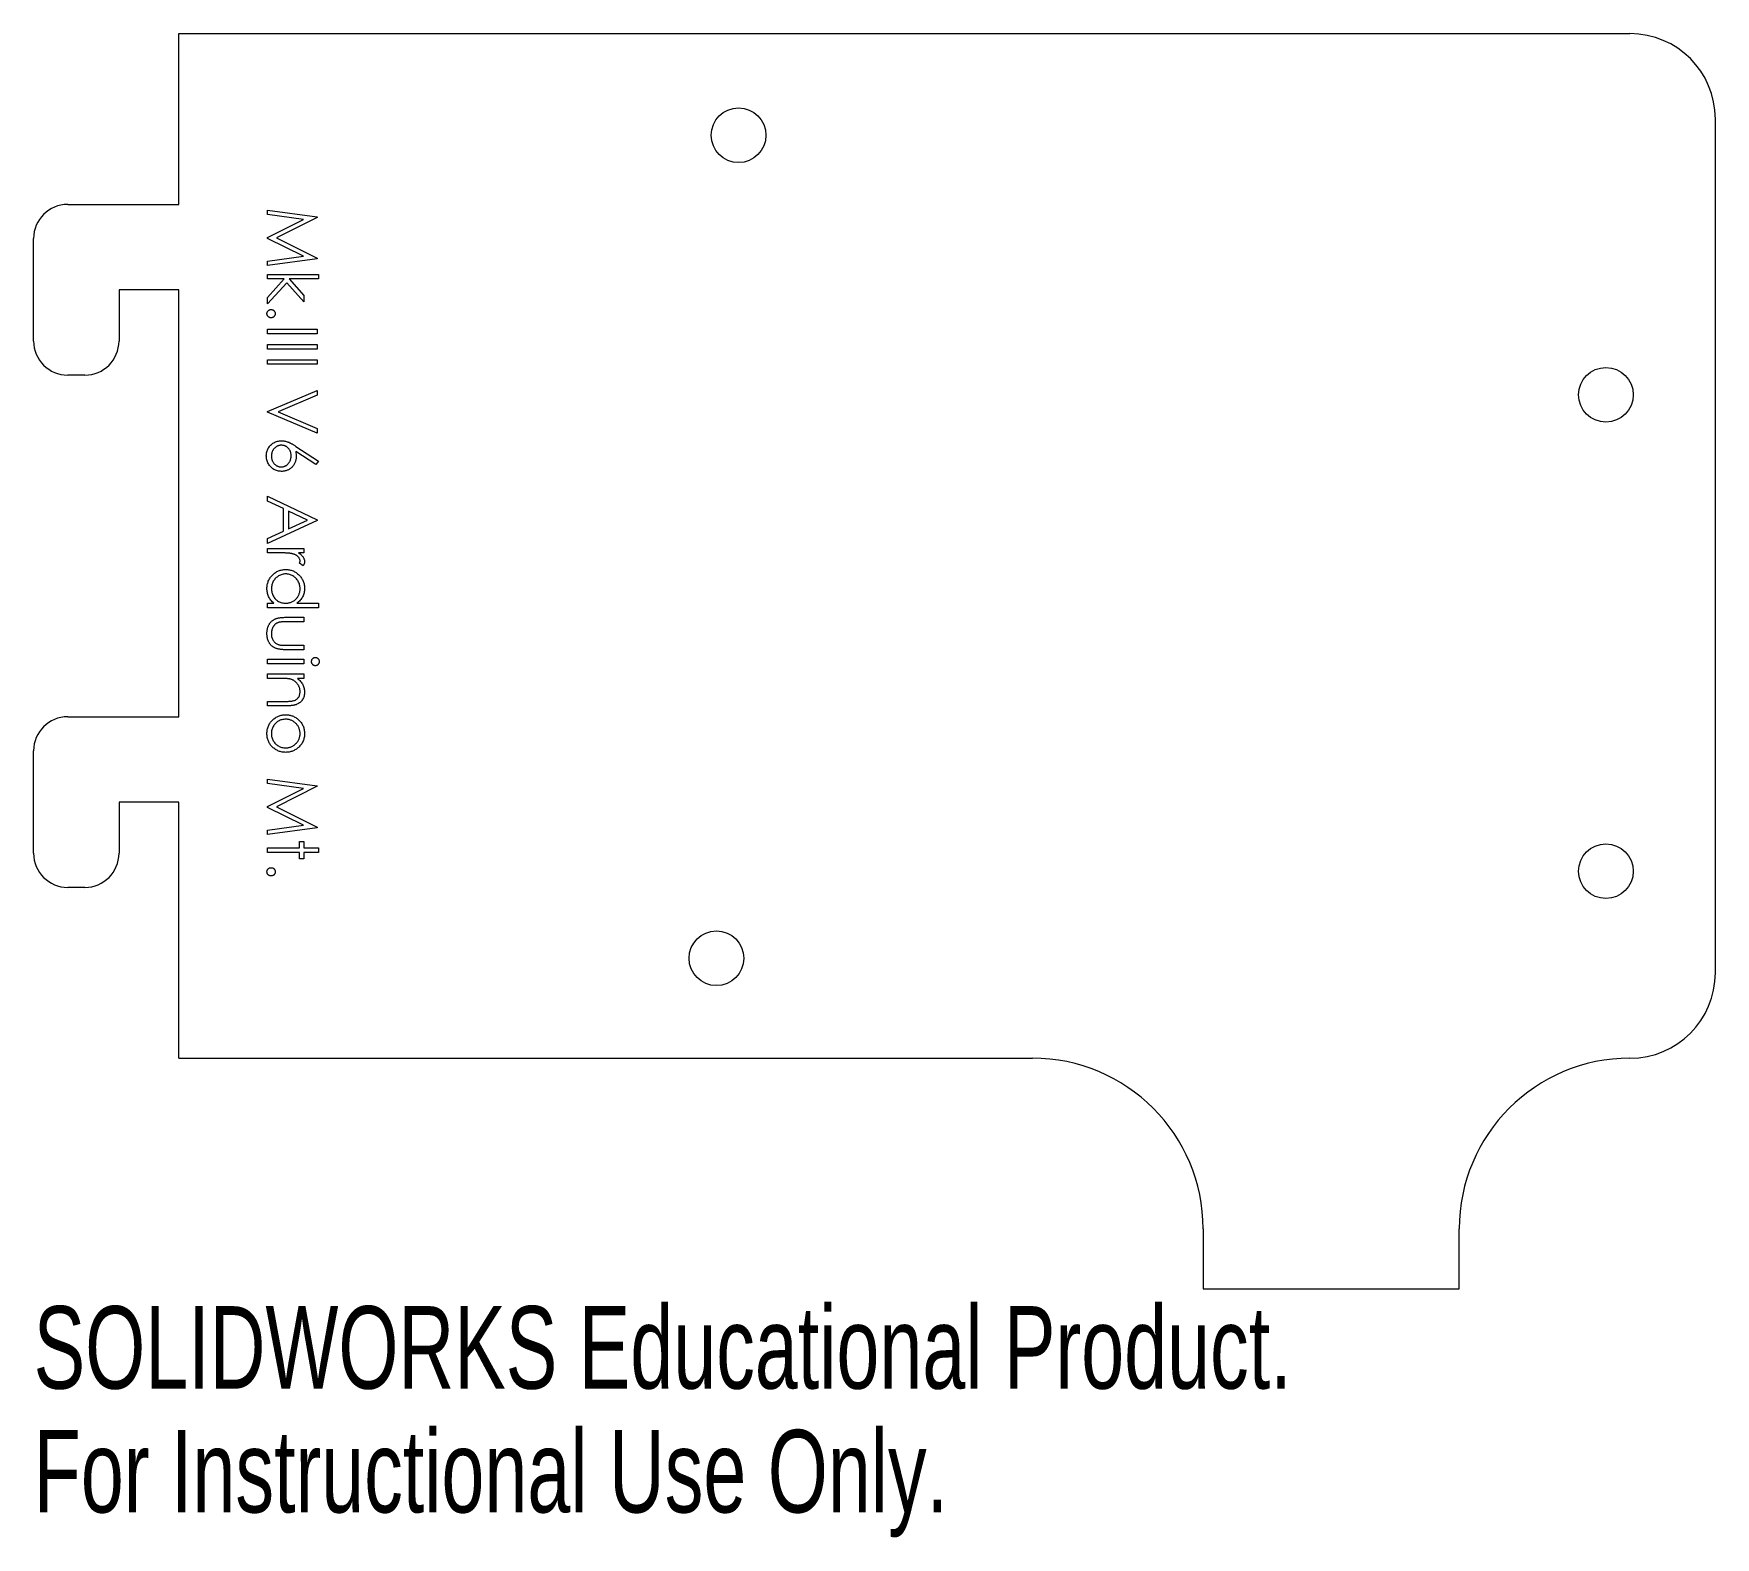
# Model space of a CAD drawing. Header units: millimetres. Extents: x -53.5 to 45, y -58.1 to 30.
import ezdxf

# ---------------------------------------------------------------- set-up
doc = ezdxf.new("R2010")
doc.units = ezdxf.units.MM
doc.styles.add('SLDTEXTSTYLE0', font='TXT', dxfattribs={"width": 0.7})

msp = doc.modelspace()

# ---------------------------------------------------------------- linework, layer by layer
at = {"color": 7, "linetype": 'Continuous', "lineweight": 15}
for p, q in [((-45, 20), (-45, 30)), ((-45, 30), (40, 30)), ((45, -25), (45, 25)), ((-51.5, 20), (-45, 20)), ((-39.797, 19.664), (-36.887, 19.28)), ((-39.797, 19.401), (-39.797, 19.664)), ((-37.698, 19.123), (-39.797, 19.401)), ((-39.797, 18.068), (-37.698, 19.123)), ((-36.887, 19.242), (-39.275, 18.041)), ((-36.887, 19.28), (-36.887, 19.242)), ((-53.5, 12), (-53.5, 18)), ((-39.797, 18.009), (-39.797, 18.068)), ((-37.703, 16.959), (-39.797, 18.009)), ((-39.275, 18.041), (-36.887, 16.842)), ((-39.797, 16.68), (-37.703, 16.959)), ((-36.887, 16.804), (-39.797, 16.418)), ((-36.887, 16.842), (-36.887, 16.804)), ((-39.797, 16.418), (-39.797, 16.68)), ((-39.797, 15.895), (-36.812, 15.895)), ((-39.797, 15.634), (-39.797, 15.895)), ((-36.812, 15.895), (-36.812, 15.634)), ((-45, 15), (-48.5, 15)), ((-48.5, 15), (-48.5, 12)), ((-45, -10), (-45, 15)), ((-38.817, 15.634), (-39.797, 15.634)), ((-39.797, 14.554), (-38.817, 15.634)), ((-38.678, 15.414), (-39.797, 14.179)), ((-37.67, 14.291), (-38.678, 15.414)), ((-38.538, 15.634), (-37.67, 14.666)), ((-36.812, 15.634), (-38.538, 15.634)), ((-39.797, 14.179), (-39.797, 14.554)), ((-37.67, 14.666), (-37.67, 14.291)), ((-39.797, 12.686), (-36.887, 12.686)), ((-39.797, 12.425), (-39.797, 12.686)), ((-36.887, 12.425), (-39.797, 12.425)), ((-36.887, 12.686), (-36.887, 12.425)), ((-39.797, 11.791), (-36.887, 11.791)), ((-39.797, 11.53), (-39.797, 11.791)), ((-36.887, 11.53), (-39.797, 11.53)), ((-39.797, 10.895), (-36.887, 10.895)), ((-39.797, 10.634), (-39.797, 10.895)), ((-36.887, 11.791), (-36.887, 11.53)), ((-36.887, 10.895), (-36.887, 10.634)), ((-50.5, 10), (-51.5, 10)), ((-36.887, 10.634), (-39.797, 10.634)), ((-39.797, 7.873), (-36.887, 9.104)), ((-36.887, 9.104), (-36.887, 8.825)), ((-36.887, 8.825), (-39.18, 7.854)), ((-39.797, 7.836), (-39.797, 7.873)), ((-36.887, 6.604), (-39.797, 7.836)), ((-39.18, 7.854), (-36.887, 6.884)), ((-36.887, 6.884), (-36.887, 6.604)), ((-36.97, 4.761), (-38.146, 5.53)), ((-38.14, 5.831), (-36.812, 4.963)), ((-36.812, 4.963), (-36.97, 4.761)), ((-39.797, 2.625), (-39.797, 2.91)), ((-39.797, 2.91), (-36.887, 1.53)), ((-38.864, 2.183), (-39.797, 2.625)), ((-38.864, 0.863), (-38.864, 2.183)), ((-37.454, 1.514), (-38.566, 2.041)), ((-38.566, 2.041), (-38.566, 1.001)), ((-36.887, 1.493), (-39.797, 0.149)), ((-38.566, 1.001), (-37.454, 1.514)), ((-36.887, 1.53), (-36.887, 1.493)), ((-39.797, 0.433), (-38.864, 0.863)), ((-39.797, 0.149), (-39.797, 0.433)), ((-39.797, -0.149), (-37.67, -0.149)), ((-39.797, -0.41), (-39.797, -0.149)), ((-39.082, -0.41), (-39.797, -0.41)), ((-37.67, -0.41), (-37.983, -0.41)), ((-37.67, -0.149), (-37.67, -0.41)), ((-37.706, -1.157), (-37.932, -1.013)), ((-39.797, -3.358), (-39.429, -3.358)), ((-39.797, -3.619), (-39.797, -3.358)), ((-36.812, -3.619), (-39.797, -3.619)), ((-38.082, -3.358), (-36.812, -3.358)), ((-36.812, -3.358), (-36.812, -3.619)), ((-38.686, -4.179), (-37.67, -4.179)), ((-37.67, -4.44), (-38.657, -4.44)), ((-37.67, -4.179), (-37.67, -4.44)), ((-38.657, -5.821), (-37.67, -5.821)), ((-37.67, -5.821), (-37.67, -6.082)), ((-39.797, -6.642), (-37.67, -6.642)), ((-39.797, -6.903), (-39.797, -6.642)), ((-37.67, -6.082), (-38.706, -6.082)), ((-37.67, -6.642), (-37.67, -6.903)), ((-37.67, -6.903), (-39.797, -6.903)), ((-39.797, -7.5), (-37.67, -7.5)), ((-39.797, -7.761), (-39.797, -7.5)), ((-39.028, -7.761), (-39.797, -7.761)), ((-37.67, -7.761), (-38.054, -7.761)), ((-37.67, -7.5), (-37.67, -7.761)), ((-39.797, -9.104), (-38.797, -9.104)), ((-39.797, -9.366), (-39.797, -9.104)), ((-38.711, -9.366), (-39.797, -9.366)), ((-51.5, -10), (-45, -10)), ((-53.5, -18), (-53.5, -12)), ((-39.797, -13.657), (-36.887, -14.041)), ((-39.797, -13.92), (-39.797, -13.657)), ((-37.698, -14.198), (-39.797, -13.92)), ((-39.797, -15.252), (-37.698, -14.198)), ((-36.887, -14.078), (-39.275, -15.28)), ((-36.887, -14.041), (-36.887, -14.078)), ((-45, -15), (-48.5, -15)), ((-48.5, -15), (-48.5, -18)), ((-45, -30), (-45, -15)), ((-39.797, -15.311), (-39.797, -15.252)), ((-37.703, -16.362), (-39.797, -15.311)), ((-39.275, -15.28), (-36.887, -16.478)), ((-39.797, -16.64), (-37.703, -16.362)), ((-36.887, -16.516), (-39.797, -16.903)), ((-39.797, -16.903), (-39.797, -16.64)), ((-36.887, -16.478), (-36.887, -16.516)), ((-39.797, -17.686), (-37.931, -17.686)), ((-39.797, -17.948), (-39.797, -17.686)), ((-37.931, -17.313), (-37.67, -17.313)), ((-37.931, -17.686), (-37.931, -17.313)), ((-37.67, -17.313), (-37.67, -17.686)), ((-37.67, -17.686), (-36.812, -17.686)), ((-36.812, -17.686), (-36.812, -17.948)), ((-37.931, -17.948), (-39.797, -17.948)), ((-37.931, -18.321), (-37.931, -17.948)), ((-37.67, -18.321), (-37.931, -18.321)), ((-37.67, -17.948), (-37.67, -18.321)), ((-36.812, -17.948), (-37.67, -17.948)), ((-50.5, -20), (-51.5, -20)), ((-45, -30), (5, -30)), ((15, -40), (15, -43.5)), ((30, -43.5), (30, -40)), ((15, -43.5), (30, -43.5))]:
    msp.add_line(p, q, dxfattribs=at)
for centre in [(-12.21, 24.05), (38.59, 8.85), (38.59, -19.05), (-13.51, -24.15)]:
    msp.add_circle(centre, 1.6, dxfattribs=at)
for centre, radius, start, end in [((40, 25), 5, 0, 90), ((-51.5, 18), 2, 90, 180), ((-51.5, 12), 2, 180, 270), ((-50.5, 12), 2, 270, 0), ((-51.5, -12), 2, 90, 180), ((-51.5, -18), 2, 180, 270), ((-50.5, -18), 2, 270, 0), ((40, -25), 5, 270, 0), ((5, -40), 10, 0, 90), ((40, -40), 10, 90, 180)]:
    msp.add_arc(centre, radius, start, end, dxfattribs=at)
for points, knots in [([(-39.834, 13.601), (-39.834, 13.617), (-39.832, 13.649), (-39.818, 13.694), (-39.795, 13.736), (-39.764, 13.773), (-39.727, 13.803), (-39.685, 13.827), (-39.639, 13.84), (-39.608, 13.842), (-39.592, 13.843)], [0, 0, 0, 0, 0.127702, 0.250774, 0.372756, 0.500016, 0.62846, 0.751179, 0.873822, 1, 1, 1, 1]), ([(-39.592, 13.843), (-39.575, 13.842), (-39.544, 13.84), (-39.497, 13.827), (-39.456, 13.804), (-39.419, 13.773), (-39.388, 13.736), (-39.365, 13.695), (-39.352, 13.649), (-39.35, 13.617), (-39.349, 13.601)], [0, 0, 0, 0, 0.129041, 0.251508, 0.374052, 0.50113, 0.628208, 0.750014, 0.872481, 1, 1, 1, 1]), ([(-39.592, 13.358), (-39.608, 13.359), (-39.64, 13.361), (-39.685, 13.375), (-39.727, 13.398), (-39.764, 13.428), (-39.795, 13.465), (-39.818, 13.507), (-39.832, 13.553), (-39.834, 13.584), (-39.834, 13.601)], [0, 0, 0, 0, 0.126232, 0.249357, 0.37139, 0.499889, 0.627204, 0.750586, 0.872243, 1, 1, 1, 1]), ([(-39.349, 13.601), (-39.35, 13.584), (-39.352, 13.553), (-39.365, 13.507), (-39.388, 13.465), (-39.419, 13.428), (-39.456, 13.397), (-39.498, 13.375), (-39.543, 13.361), (-39.575, 13.359), (-39.592, 13.358)], [0, 0, 0, 0, 0.127574, 0.248624, 0.371829, 0.498962, 0.626095, 0.747954, 0.870903, 1, 1, 1, 1]), ([(-39.872, 5.275), (-39.87, 5.314), (-39.868, 5.392), (-39.846, 5.506), (-39.809, 5.616), (-39.759, 5.72), (-39.696, 5.817), (-39.62, 5.903), (-39.532, 5.979), (-39.433, 6.042), (-39.328, 6.093), (-39.217, 6.13), (-39.103, 6.153), (-39.025, 6.155), (-38.986, 6.157)], [0, 0, 0, 0, 0.0843262, 0.1670353, 0.2495407, 0.3327067, 0.4158726, 0.4977774, 0.5803136, 0.6645326, 0.7495712, 0.8324742, 0.9156738, 1, 1, 1, 1]), ([(-38.986, 6.157), (-38.956, 6.156), (-38.894, 6.153), (-38.802, 6.141), (-38.707, 6.117), (-38.627, 6.092), (-38.56, 6.066), (-38.508, 6.043), (-38.452, 6.017), (-38.395, 5.986), (-38.334, 5.953), (-38.272, 5.915), (-38.206, 5.875), (-38.163, 5.846), (-38.14, 5.831)], [0, 0, 0, 0, 0.097806, 0.1996123, 0.305296, 0.4158174, 0.4742406, 0.5372869, 0.6033858, 0.6743112, 0.7495305, 0.8286083, 0.9120427, 1, 1, 1, 1]), ([(-38.98, 4.366), (-39.021, 4.367), (-39.101, 4.37), (-39.218, 4.392), (-39.329, 4.429), (-39.433, 4.48), (-39.529, 4.545), (-39.615, 4.622), (-39.691, 4.712), (-39.755, 4.813), (-39.807, 4.921), (-39.845, 5.036), (-39.867, 5.154), (-39.87, 5.235), (-39.872, 5.275)], [0, 0, 0, 0, 0.0859901, 0.1691084, 0.2505286, 0.3322557, 0.4135764, 0.4941261, 0.5763059, 0.6607127, 0.7461273, 0.830015, 0.9144197, 1, 1, 1, 1]), ([(-38.996, 5.895), (-39.016, 5.895), (-39.054, 5.894), (-39.111, 5.885), (-39.166, 5.87), (-39.218, 5.85), (-39.268, 5.823), (-39.316, 5.791), (-39.362, 5.754), (-39.405, 5.71), (-39.444, 5.663), (-39.479, 5.613), (-39.508, 5.56), (-39.531, 5.505), (-39.55, 5.448), (-39.564, 5.388), (-39.571, 5.325), (-39.573, 5.283), (-39.573, 5.261)], [0, 0, 0, 0, 0.061853, 0.121284, 0.180778, 0.239273, 0.298641, 0.358186, 0.42076, 0.485205, 0.550362, 0.61365, 0.676623, 0.739108, 0.802165, 0.866717, 0.932038, 1, 1, 1, 1]), ([(-39.573, 5.261), (-39.573, 5.24), (-39.571, 5.197), (-39.564, 5.135), (-39.55, 5.075), (-39.531, 5.017), (-39.508, 4.962), (-39.479, 4.909), (-39.444, 4.859), (-39.405, 4.812), (-39.362, 4.768), (-39.316, 4.731), (-39.269, 4.698), (-39.218, 4.673), (-39.166, 4.652), (-39.111, 4.638), (-39.054, 4.628), (-39.016, 4.627), (-38.996, 4.627)], [0, 0, 0, 0, 0.06795, 0.13326, 0.1978, 0.260846, 0.323319, 0.386282, 0.450062, 0.515208, 0.579641, 0.641817, 0.701692, 0.760769, 0.819254, 0.878738, 0.938158, 1, 1, 1, 1]), ([(-38.417, 5.284), (-38.417, 5.306), (-38.418, 5.35), (-38.426, 5.413), (-38.44, 5.473), (-38.457, 5.531), (-38.482, 5.584), (-38.511, 5.635), (-38.545, 5.683), (-38.585, 5.726), (-38.628, 5.766), (-38.674, 5.8), (-38.722, 5.83), (-38.772, 5.854), (-38.825, 5.873), (-38.88, 5.886), (-38.937, 5.894), (-38.976, 5.895), (-38.996, 5.895)], [0, 0, 0, 0, 0.070592, 0.138501, 0.20379, 0.266788, 0.329098, 0.391175, 0.453168, 0.515797, 0.577969, 0.638966, 0.698381, 0.75732, 0.816412, 0.876279, 0.936823, 1, 1, 1, 1]), ([(-38.996, 4.627), (-38.976, 4.627), (-38.937, 4.628), (-38.88, 4.638), (-38.825, 4.652), (-38.772, 4.675), (-38.722, 4.701), (-38.674, 4.735), (-38.628, 4.774), (-38.585, 4.819), (-38.545, 4.868), (-38.511, 4.92), (-38.482, 4.974), (-38.457, 5.031), (-38.44, 5.091), (-38.426, 5.153), (-38.418, 5.218), (-38.417, 5.262), (-38.417, 5.284)], [0, 0, 0, 0, 0.061142, 0.120001, 0.178236, 0.236496, 0.294887, 0.354677, 0.416695, 0.480633, 0.545805, 0.609735, 0.672952, 0.736001, 0.799827, 0.864767, 0.931084, 1, 1, 1, 1]), ([(-38.118, 5.229), (-38.119, 5.199), (-38.12, 5.141), (-38.132, 5.056), (-38.151, 4.974), (-38.179, 4.895), (-38.214, 4.82), (-38.257, 4.748), (-38.308, 4.68), (-38.366, 4.616), (-38.43, 4.558), (-38.497, 4.506), (-38.569, 4.462), (-38.644, 4.427), (-38.723, 4.4), (-38.806, 4.38), (-38.892, 4.368), (-38.951, 4.366), (-38.98, 4.366)], [0, 0, 0, 0, 0.0652308, 0.1284049, 0.1900671, 0.2509434, 0.3115458, 0.3728628, 0.4350237, 0.4990717, 0.5630911, 0.6255101, 0.68668, 0.7472825, 0.8085635, 0.8707421, 0.934341, 1, 1, 1, 1]), ([(-38.146, 5.53), (-38.138, 5.479), (-38.122, 5.379), (-38.119, 5.278), (-38.118, 5.229)], [0, 0, 0, 0, 0.512659, 1, 1, 1, 1]), ([(-38.352, -0.457), (-38.369, -0.453), (-38.407, -0.444), (-38.469, -0.436), (-38.543, -0.428), (-38.629, -0.422), (-38.726, -0.416), (-38.834, -0.413), (-38.954, -0.411), (-39.038, -0.41), (-39.082, -0.41)], [0, 0, 0, 0, 0.070855, 0.156938, 0.2586, 0.375891, 0.508166, 0.656238, 0.820177, 1, 1, 1, 1]), ([(-37.894, -0.88), (-37.895, -0.859), (-37.898, -0.816), (-37.921, -0.753), (-37.957, -0.692), (-37.997, -0.644), (-38.036, -0.607), (-38.07, -0.58), (-38.108, -0.555), (-38.149, -0.532), (-38.194, -0.511), (-38.244, -0.491), (-38.297, -0.473), (-38.333, -0.462), (-38.352, -0.457)], [0, 0, 0, 0, 0.094661, 0.191356, 0.295949, 0.410385, 0.471996, 0.536483, 0.603168, 0.674158, 0.749363, 0.828305, 0.912051, 1, 1, 1, 1]), ([(-37.983, -0.41), (-37.954, -0.43), (-37.898, -0.467), (-37.825, -0.528), (-37.763, -0.591), (-37.715, -0.656), (-37.679, -0.723), (-37.652, -0.79), (-37.636, -0.859), (-37.634, -0.906), (-37.633, -0.929)], [0, 0, 0, 0, 0.160078, 0.306147, 0.438417, 0.561321, 0.67611, 0.786089, 0.89283, 1, 1, 1, 1]), ([(-37.932, -1.013), (-37.926, -1.001), (-37.916, -0.977), (-37.903, -0.942), (-37.896, -0.91), (-37.895, -0.889), (-37.894, -0.88)], [0, 0, 0, 0, 0.295139, 0.56023, 0.794983, 1, 1, 1, 1]), ([(-37.633, -0.929), (-37.634, -0.947), (-37.636, -0.985), (-37.651, -1.041), (-37.673, -1.099), (-37.695, -1.137), (-37.706, -1.157)], [0, 0, 0, 0, 0.2253, 0.461223, 0.720296, 1, 1, 1, 1]), ([(-39.834, -2.489), (-39.833, -2.452), (-39.831, -2.378), (-39.816, -2.269), (-39.791, -2.164), (-39.756, -2.063), (-39.71, -1.967), (-39.654, -1.875), (-39.588, -1.787), (-39.513, -1.705), (-39.431, -1.629), (-39.344, -1.562), (-39.252, -1.506), (-39.155, -1.46), (-39.055, -1.424), (-38.949, -1.399), (-38.84, -1.384), (-38.766, -1.382), (-38.728, -1.381)], [0, 0, 0, 0, 0.064627, 0.127448, 0.189025, 0.249958, 0.310703, 0.372084, 0.434702, 0.499345, 0.563968, 0.626519, 0.688074, 0.749265, 0.810309, 0.871887, 0.935039, 1, 1, 1, 1]), ([(-38.731, -1.642), (-38.767, -1.643), (-38.839, -1.646), (-38.947, -1.669), (-39.051, -1.707), (-39.152, -1.758), (-39.246, -1.821), (-39.33, -1.895), (-39.403, -1.979), (-39.464, -2.073), (-39.513, -2.173), (-39.547, -2.279), (-39.569, -2.388), (-39.572, -2.462), (-39.573, -2.499)], [0, 0, 0, 0, 0.081596, 0.162873, 0.245651, 0.330982, 0.41643, 0.499837, 0.582999, 0.667116, 0.751277, 0.833341, 0.916249, 1, 1, 1, 1]), ([(-37.894, -2.501), (-37.896, -2.463), (-37.898, -2.388), (-37.919, -2.277), (-37.954, -2.171), (-38.002, -2.071), (-38.061, -1.977), (-38.134, -1.893), (-38.217, -1.819), (-38.311, -1.757), (-38.41, -1.705), (-38.515, -1.669), (-38.622, -1.645), (-38.694, -1.643), (-38.731, -1.642)], [0, 0, 0, 0, 0.085924, 0.169601, 0.252487, 0.33626, 0.419524, 0.502059, 0.584802, 0.669633, 0.754174, 0.836651, 0.918006, 1, 1, 1, 1]), ([(-38.728, -1.381), (-38.691, -1.382), (-38.618, -1.384), (-38.51, -1.399), (-38.407, -1.425), (-38.308, -1.461), (-38.212, -1.507), (-38.122, -1.565), (-38.034, -1.631), (-37.953, -1.708), (-37.878, -1.791), (-37.812, -1.879), (-37.757, -1.972), (-37.712, -2.069), (-37.676, -2.17), (-37.651, -2.276), (-37.636, -2.385), (-37.634, -2.46), (-37.633, -2.498)], [0, 0, 0, 0, 0.063781, 0.126093, 0.186924, 0.247601, 0.308037, 0.369349, 0.432257, 0.497022, 0.561849, 0.624889, 0.686996, 0.748051, 0.809562, 0.871617, 0.934879, 1, 1, 1, 1]), ([(-39.429, -3.358), (-39.463, -3.329), (-39.528, -3.271), (-39.612, -3.175), (-39.683, -3.074), (-39.739, -2.967), (-39.782, -2.855), (-39.812, -2.737), (-39.832, -2.615), (-39.833, -2.532), (-39.834, -2.489)], [0, 0, 0, 0, 0.134287, 0.262063, 0.385754, 0.506638, 0.626764, 0.748166, 0.872381, 1, 1, 1, 1]), ([(-39.573, -2.499), (-39.572, -2.537), (-39.569, -2.612), (-39.548, -2.722), (-39.514, -2.83), (-39.465, -2.933), (-39.406, -3.029), (-39.335, -3.115), (-39.255, -3.189), (-39.165, -3.25), (-39.067, -3.299), (-38.963, -3.333), (-38.853, -3.354), (-38.777, -3.357), (-38.738, -3.358)], [0, 0, 0, 0, 0.0847904, 0.1682108, 0.2525026, 0.3381782, 0.4230292, 0.5054709, 0.5863725, 0.6673211, 0.7486731, 0.8304764, 0.913468, 1, 1, 1, 1]), ([(-38.738, -3.358), (-38.709, -3.357), (-38.651, -3.356), (-38.566, -3.344), (-38.485, -3.325), (-38.407, -3.298), (-38.334, -3.262), (-38.263, -3.22), (-38.197, -3.169), (-38.135, -3.112), (-38.079, -3.049), (-38.029, -2.981), (-37.987, -2.91), (-37.954, -2.835), (-37.926, -2.757), (-37.908, -2.674), (-37.896, -2.589), (-37.895, -2.531), (-37.894, -2.501)], [0, 0, 0, 0, 0.065629, 0.129178, 0.191204, 0.251894, 0.312484, 0.373467, 0.435119, 0.498409, 0.561758, 0.624194, 0.685104, 0.746116, 0.807626, 0.869976, 0.933956, 1, 1, 1, 1]), ([(-37.633, -2.498), (-37.634, -2.541), (-37.637, -2.626), (-37.658, -2.751), (-37.694, -2.869), (-37.743, -2.981), (-37.807, -3.086), (-37.884, -3.185), (-37.977, -3.276), (-38.046, -3.331), (-38.082, -3.358)], [0, 0, 0, 0, 0.128871, 0.25296, 0.374726, 0.494605, 0.615245, 0.738537, 0.866256, 1, 1, 1, 1]), ([(-39.834, -5.132), (-39.834, -5.106), (-39.834, -5.056), (-39.828, -4.981), (-39.818, -4.91), (-39.804, -4.841), (-39.786, -4.777), (-39.766, -4.715), (-39.74, -4.657), (-39.711, -4.602), (-39.678, -4.55), (-39.642, -4.502), (-39.602, -4.457), (-39.56, -4.415), (-39.515, -4.377), (-39.466, -4.343), (-39.415, -4.311), (-39.36, -4.283), (-39.3, -4.258), (-39.233, -4.236), (-39.159, -4.219), (-39.078, -4.204), (-38.99, -4.193), (-38.895, -4.185), (-38.793, -4.18), (-38.723, -4.179), (-38.686, -4.179)], [0, 0, 0, 0, 0.045152, 0.088727, 0.130534, 0.171071, 0.210096, 0.247769, 0.284849, 0.320986, 0.356387, 0.391549, 0.426191, 0.460511, 0.494971, 0.529534, 0.564576, 0.600096, 0.637535, 0.678213, 0.722583, 0.770182, 0.821879, 0.877067, 0.936524, 1, 1, 1, 1]), ([(-39.154, -4.482), (-39.17, -4.487), (-39.201, -4.498), (-39.246, -4.519), (-39.288, -4.544), (-39.328, -4.571), (-39.366, -4.602), (-39.4, -4.638), (-39.432, -4.676), (-39.471, -4.732), (-39.512, -4.809), (-39.548, -4.91), (-39.569, -5.02), (-39.572, -5.096), (-39.573, -5.135)], [0, 0, 0, 0, 0.060494, 0.119731, 0.178108, 0.236, 0.294646, 0.35358, 0.413749, 0.47514, 0.599844, 0.726995, 0.859678, 1, 1, 1, 1]), ([(-38.657, -4.44), (-38.686, -4.44), (-38.741, -4.441), (-38.821, -4.442), (-38.893, -4.446), (-38.959, -4.45), (-39.018, -4.456), (-39.069, -4.463), (-39.114, -4.471), (-39.141, -4.478), (-39.154, -4.482)], [0, 0, 0, 0, 0.173617, 0.33212, 0.477936, 0.609932, 0.727032, 0.831671, 0.921715, 1, 1, 1, 1]), ([(-38.706, -6.082), (-38.741, -6.082), (-38.809, -6.081), (-38.908, -6.076), (-39.001, -6.069), (-39.087, -6.057), (-39.165, -6.043), (-39.238, -6.024), (-39.303, -6.003), (-39.363, -5.978), (-39.417, -5.95), (-39.468, -5.919), (-39.516, -5.884), (-39.561, -5.846), (-39.603, -5.805), (-39.642, -5.76), (-39.678, -5.713), (-39.711, -5.662), (-39.74, -5.607), (-39.765, -5.549), (-39.786, -5.488), (-39.804, -5.423), (-39.818, -5.355), (-39.828, -5.284), (-39.834, -5.209), (-39.834, -5.158), (-39.834, -5.132)], [0, 0, 0, 0, 0.062207, 0.120689, 0.175539, 0.226178, 0.273696, 0.317285, 0.357818, 0.395406, 0.431065, 0.466072, 0.500786, 0.535413, 0.570161, 0.604751, 0.640077, 0.675631, 0.711916, 0.749459, 0.787277, 0.826789, 0.867495, 0.910164, 0.953941, 1, 1, 1, 1]), ([(-39.573, -5.135), (-39.572, -5.174), (-39.57, -5.249), (-39.549, -5.357), (-39.515, -5.456), (-39.466, -5.545), (-39.407, -5.624), (-39.338, -5.689), (-39.261, -5.742), (-39.204, -5.766), (-39.175, -5.778)], [0, 0, 0, 0, 0.1446364, 0.2791356, 0.4083549, 0.5330299, 0.6535867, 0.7700093, 0.8843363, 1, 1, 1, 1]), ([(-39.175, -5.778), (-39.163, -5.781), (-39.138, -5.789), (-39.094, -5.797), (-39.042, -5.805), (-38.982, -5.81), (-38.912, -5.816), (-38.835, -5.818), (-38.748, -5.821), (-38.688, -5.821), (-38.657, -5.821)], [0, 0, 0, 0, 0.069695, 0.154079, 0.2546, 0.371365, 0.504738, 0.653483, 0.818947, 1, 1, 1, 1]), ([(-37.223, -6.771), (-37.222, -6.755), (-37.22, -6.724), (-37.208, -6.679), (-37.186, -6.638), (-37.158, -6.601), (-37.124, -6.569), (-37.085, -6.547), (-37.044, -6.532), (-37.014, -6.531), (-37, -6.53)], [0, 0, 0, 0, 0.131913, 0.256751, 0.38292, 0.512118, 0.640317, 0.761001, 0.879103, 1, 1, 1, 1]), ([(-37, -7.015), (-37.014, -7.014), (-37.044, -7.012), (-37.085, -6.998), (-37.124, -6.975), (-37.158, -6.944), (-37.186, -6.907), (-37.208, -6.865), (-37.22, -6.819), (-37.222, -6.787), (-37.223, -6.771)], [0, 0, 0, 0, 0.120138, 0.237499, 0.357426, 0.483751, 0.613406, 0.740202, 0.867328, 1, 1, 1, 1]), ([(-37, -6.53), (-36.985, -6.531), (-36.955, -6.532), (-36.913, -6.547), (-36.873, -6.569), (-36.84, -6.601), (-36.811, -6.638), (-36.79, -6.679), (-36.777, -6.724), (-36.775, -6.755), (-36.775, -6.771)], [0, 0, 0, 0, 0.123333, 0.242234, 0.363564, 0.490986, 0.619401, 0.744805, 0.868887, 1, 1, 1, 1]), ([(-36.775, -6.771), (-36.776, -6.787), (-36.777, -6.819), (-36.79, -6.865), (-36.811, -6.907), (-36.839, -6.944), (-36.874, -6.976), (-36.913, -6.998), (-36.955, -7.012), (-36.985, -7.014), (-37, -7.015)], [0, 0, 0, 0, 0.1318733, 0.2582332, 0.3842653, 0.5131393, 0.6387033, 0.7592772, 0.8774363, 1, 1, 1, 1]), ([(-38.457, -7.801), (-38.472, -7.798), (-38.503, -7.791), (-38.554, -7.783), (-38.613, -7.776), (-38.681, -7.77), (-38.756, -7.767), (-38.84, -7.763), (-38.931, -7.761), (-38.995, -7.761), (-39.028, -7.761)], [0, 0, 0, 0, 0.076995, 0.167615, 0.271052, 0.38946, 0.520843, 0.666399, 0.826094, 1, 1, 1, 1]), ([(-37.894, -8.525), (-37.895, -8.504), (-37.895, -8.462), (-37.903, -8.401), (-37.916, -8.341), (-37.933, -8.282), (-37.957, -8.226), (-37.984, -8.171), (-38.018, -8.118), (-38.056, -8.067), (-38.097, -8.019), (-38.141, -7.975), (-38.188, -7.935), (-38.237, -7.899), (-38.289, -7.868), (-38.342, -7.841), (-38.399, -7.818), (-38.438, -7.807), (-38.457, -7.801)], [0, 0, 0, 0, 0.063993, 0.126641, 0.189005, 0.250257, 0.312385, 0.374085, 0.437666, 0.502446, 0.567507, 0.630731, 0.692901, 0.754371, 0.815198, 0.876103, 0.938008, 1, 1, 1, 1]), ([(-38.054, -7.761), (-38.019, -7.789), (-37.952, -7.843), (-37.863, -7.933), (-37.79, -8.028), (-37.731, -8.128), (-37.687, -8.233), (-37.656, -8.341), (-37.637, -8.454), (-37.634, -8.531), (-37.633, -8.57)], [0, 0, 0, 0, 0.140976, 0.273569, 0.398988, 0.51993, 0.63811, 0.756589, 0.87686, 1, 1, 1, 1]), ([(-37.633, -8.57), (-37.634, -8.61), (-37.637, -8.687), (-37.66, -8.799), (-37.698, -8.904), (-37.75, -9.001), (-37.816, -9.089), (-37.892, -9.165), (-37.98, -9.228), (-38.061, -9.271), (-38.133, -9.299), (-38.195, -9.317), (-38.264, -9.332), (-38.339, -9.345), (-38.422, -9.353), (-38.512, -9.36), (-38.609, -9.365), (-38.676, -9.365), (-38.711, -9.366)], [0, 0, 0, 0, 0.077235, 0.151168, 0.223473, 0.295859, 0.367288, 0.437168, 0.507076, 0.578588, 0.616639, 0.658779, 0.704511, 0.754819, 0.809344, 0.868283, 0.932077, 1, 1, 1, 1]), ([(-38.313, -9.073), (-38.28, -9.065), (-38.216, -9.048), (-38.13, -9.006), (-38.057, -8.953), (-37.997, -8.888), (-37.95, -8.812), (-37.917, -8.725), (-37.897, -8.628), (-37.895, -8.56), (-37.894, -8.525)], [0, 0, 0, 0, 0.13552, 0.260833, 0.378476, 0.493178, 0.609281, 0.729981, 0.859261, 1, 1, 1, 1]), ([(-38.797, -9.104), (-38.768, -9.104), (-38.712, -9.104), (-38.633, -9.103), (-38.561, -9.101), (-38.497, -9.097), (-38.44, -9.093), (-38.391, -9.088), (-38.349, -9.081), (-38.324, -9.076), (-38.313, -9.073)], [0, 0, 0, 0, 0.17885, 0.3421096, 0.4898257, 0.6232544, 0.7400797, 0.8414827, 0.9289077, 1, 1, 1, 1]), ([(-39.834, -10.99), (-39.833, -10.95), (-39.831, -10.872), (-39.816, -10.759), (-39.79, -10.65), (-39.754, -10.548), (-39.708, -10.451), (-39.651, -10.359), (-39.584, -10.274), (-39.507, -10.195), (-39.424, -10.123), (-39.337, -10.06), (-39.246, -10.007), (-39.151, -9.963), (-39.053, -9.929), (-38.951, -9.906), (-38.847, -9.89), (-38.776, -9.889), (-38.74, -9.888)], [0, 0, 0, 0, 0.068741, 0.134633, 0.198321, 0.261139, 0.322723, 0.384563, 0.44692, 0.510964, 0.574936, 0.636689, 0.697487, 0.757137, 0.816968, 0.87682, 0.937663, 1, 1, 1, 1]), ([(-38.741, -10.149), (-38.778, -10.15), (-38.852, -10.153), (-38.961, -10.175), (-39.066, -10.211), (-39.165, -10.26), (-39.257, -10.321), (-39.339, -10.392), (-39.41, -10.475), (-39.469, -10.566), (-39.515, -10.664), (-39.549, -10.768), (-39.57, -10.877), (-39.572, -10.951), (-39.573, -10.989)], [0, 0, 0, 0, 0.084748, 0.168209, 0.251534, 0.336098, 0.420107, 0.50234, 0.583995, 0.666292, 0.749092, 0.831017, 0.914394, 1, 1, 1, 1]), ([(-37.894, -10.989), (-37.895, -10.96), (-37.897, -10.905), (-37.909, -10.823), (-37.928, -10.744), (-37.955, -10.668), (-37.99, -10.595), (-38.033, -10.525), (-38.083, -10.459), (-38.141, -10.396), (-38.204, -10.338), (-38.271, -10.288), (-38.342, -10.245), (-38.415, -10.209), (-38.492, -10.183), (-38.572, -10.164), (-38.656, -10.152), (-38.712, -10.15), (-38.741, -10.149)], [0, 0, 0, 0, 0.0638493, 0.1260504, 0.1871755, 0.2474127, 0.3083967, 0.3697996, 0.4322567, 0.4973171, 0.5623775, 0.6255369, 0.6873151, 0.7482991, 0.8097808, 0.8717606, 0.9348327, 1, 1, 1, 1]), ([(-38.74, -9.888), (-38.704, -9.889), (-38.633, -9.891), (-38.53, -9.904), (-38.429, -9.927), (-38.333, -9.959), (-38.24, -10), (-38.151, -10.051), (-38.065, -10.11), (-38.012, -10.156), (-37.985, -10.179)], [0, 0, 0, 0, 0.128919, 0.255238, 0.378679, 0.501088, 0.622714, 0.746241, 0.871589, 1, 1, 1, 1]), ([(-37.985, -10.179), (-37.957, -10.206), (-37.901, -10.26), (-37.83, -10.349), (-37.769, -10.442), (-37.719, -10.542), (-37.68, -10.646), (-37.653, -10.756), (-37.636, -10.871), (-37.634, -10.95), (-37.633, -10.99)], [0, 0, 0, 0, 0.128494, 0.252706, 0.374809, 0.49585, 0.617921, 0.741295, 0.868704, 1, 1, 1, 1]), ([(-38.74, -12.089), (-38.776, -12.089), (-38.847, -12.087), (-38.951, -12.072), (-39.053, -12.048), (-39.151, -12.014), (-39.246, -11.971), (-39.337, -11.917), (-39.424, -11.854), (-39.507, -11.783), (-39.584, -11.704), (-39.651, -11.618), (-39.708, -11.527), (-39.754, -11.43), (-39.791, -11.328), (-39.816, -11.22), (-39.831, -11.107), (-39.833, -11.029), (-39.834, -10.99)], [0, 0, 0, 0, 0.062417, 0.123339, 0.183268, 0.243176, 0.302902, 0.363778, 0.425611, 0.489666, 0.553792, 0.61623, 0.677864, 0.739831, 0.802094, 0.865864, 0.931507, 1, 1, 1, 1]), ([(-39.573, -10.989), (-39.572, -11.026), (-39.57, -11.101), (-39.549, -11.209), (-39.515, -11.313), (-39.469, -11.412), (-39.41, -11.503), (-39.339, -11.585), (-39.257, -11.657), (-39.165, -11.718), (-39.066, -11.767), (-38.961, -11.803), (-38.852, -11.824), (-38.778, -11.827), (-38.741, -11.828)], [0, 0, 0, 0, 0.08559, 0.168953, 0.251283, 0.334069, 0.416351, 0.497655, 0.580166, 0.664159, 0.748512, 0.831821, 0.915267, 1, 1, 1, 1]), ([(-38.741, -11.828), (-38.712, -11.827), (-38.656, -11.826), (-38.572, -11.814), (-38.492, -11.795), (-38.415, -11.767), (-38.341, -11.733), (-38.272, -11.689), (-38.204, -11.639), (-38.141, -11.581), (-38.083, -11.518), (-38.033, -11.451), (-37.99, -11.381), (-37.955, -11.308), (-37.928, -11.233), (-37.908, -11.154), (-37.897, -11.072), (-37.895, -11.017), (-37.894, -10.989)], [0, 0, 0, 0, 0.065189, 0.128282, 0.190282, 0.25193, 0.312745, 0.374773, 0.437953, 0.503035, 0.568117, 0.630945, 0.692369, 0.753373, 0.81363, 0.874348, 0.936569, 1, 1, 1, 1]), ([(-37.983, -11.798), (-38.01, -11.821), (-38.063, -11.867), (-38.149, -11.926), (-38.238, -11.977), (-38.332, -12.018), (-38.428, -12.05), (-38.529, -12.073), (-38.633, -12.087), (-38.704, -12.088), (-38.74, -12.089)], [0, 0, 0, 0, 0.128157, 0.253834, 0.376506, 0.498534, 0.621368, 0.744565, 0.870634, 1, 1, 1, 1]), ([(-37.633, -10.99), (-37.634, -11.03), (-37.635, -11.108), (-37.653, -11.223), (-37.68, -11.332), (-37.718, -11.436), (-37.768, -11.535), (-37.829, -11.629), (-37.9, -11.718), (-37.955, -11.771), (-37.983, -11.798)], [0, 0, 0, 0, 0.131755, 0.25834, 0.382145, 0.503216, 0.624682, 0.746863, 0.87151, 1, 1, 1, 1]), ([(-39.834, -19.086), (-39.834, -19.069), (-39.832, -19.038), (-39.818, -18.992), (-39.795, -18.95), (-39.764, -18.913), (-39.727, -18.883), (-39.685, -18.859), (-39.639, -18.846), (-39.608, -18.844), (-39.592, -18.843)], [0, 0, 0, 0, 0.127702, 0.250774, 0.372756, 0.500016, 0.62846, 0.751179, 0.873822, 1, 1, 1, 1]), ([(-39.592, -19.328), (-39.608, -19.327), (-39.64, -19.325), (-39.685, -19.312), (-39.727, -19.289), (-39.764, -19.258), (-39.795, -19.221), (-39.818, -19.179), (-39.832, -19.134), (-39.834, -19.102), (-39.834, -19.086)], [0, 0, 0, 0, 0.126232, 0.249357, 0.37139, 0.499889, 0.627204, 0.750586, 0.872243, 1, 1, 1, 1]), ([(-39.592, -18.843), (-39.575, -18.844), (-39.544, -18.846), (-39.497, -18.859), (-39.456, -18.883), (-39.419, -18.913), (-39.388, -18.95), (-39.365, -18.992), (-39.352, -19.038), (-39.35, -19.069), (-39.349, -19.086)], [0, 0, 0, 0, 0.1290412, 0.2515083, 0.3740516, 0.5011296, 0.6282076, 0.7500141, 0.8724811, 1, 1, 1, 1]), ([(-39.349, -19.086), (-39.35, -19.102), (-39.352, -19.133), (-39.365, -19.179), (-39.388, -19.221), (-39.419, -19.258), (-39.456, -19.289), (-39.498, -19.312), (-39.543, -19.326), (-39.575, -19.327), (-39.592, -19.328)], [0, 0, 0, 0, 0.127574, 0.248624, 0.371829, 0.498962, 0.626095, 0.747954, 0.870903, 1, 1, 1, 1])]:
    msp.add_open_spline(points, degree=3, knots=knots, dxfattribs=at)

# ---------------------------------------------------------------- texts
at = {"color": 7, "linetype": 'Continuous', "char_height": 4.83362, "attachment_point": 1, "style": 'SLDTEXTSTYLE0'}
for s, insert in [('SOLIDWORKS Educational Product.', (-53.5, -44.52)), ('For Instructional Use Only.', (-53.5, -51.77))]:
    msp.add_mtext(s, dxfattribs=dict(at, insert=insert))

doc.saveas('drawing.dxf')
